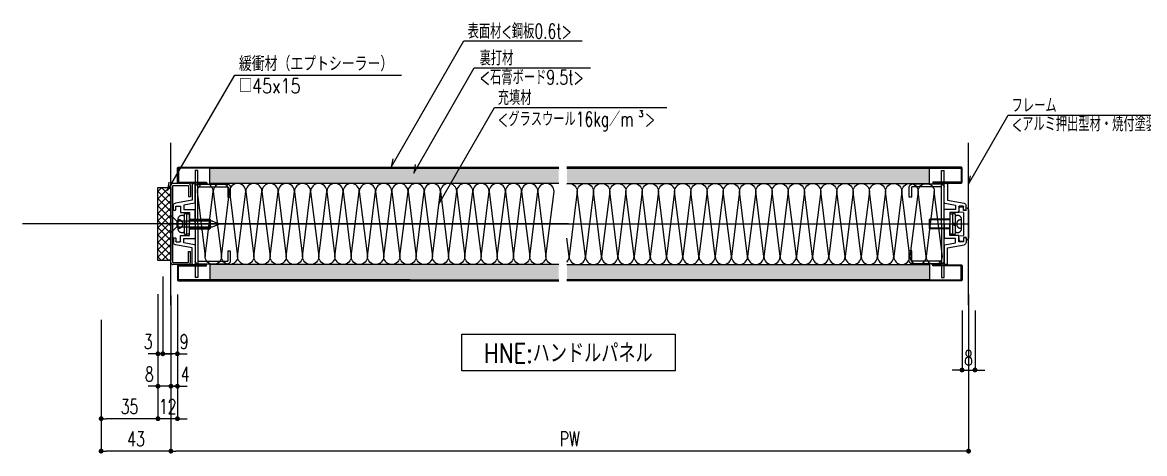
# Model space of a CAD drawing. Extents: x 21 to 47673, y 9 to 26406.
# Drawn here: x 7679 to 8371, y 21575 to 21840 of the extents above; entities that cross this region are included whole.
import ezdxf
from ezdxf.enums import TextEntityAlignment as Align

# ---------------------------------------------------------------- set-up
doc = ezdxf.new("R2010")
doc.units = 0
doc.header["$LTSCALE"] = 10
doc.header["$PDMODE"] = 35
doc.header["$PDSIZE"] = 5
doc.linetypes.add('HIDDEN', pattern=[9.525, 6.35, -3.175])
for name, color, linetype in [('_P16_製品寸法', 9, 'Continuous'), ('_基準', 1, 'Continuous'), ('_文字', 3, 'Continuous'), ('_製品', 4, 'Continuous'), ('_製品寸法', 9, 'Continuous')]:
    doc.layers.add(name, color=color, linetype=linetype)
doc.styles.add('OKAMURA', font='simplex8.shx', dxfattribs={"width": 0.7, "bigfont": 'BIGFONT.shx'})
doc.dimstyles.new('OKAMURA-003', dxfattribs={"dimscale": 3, "dimtxt": 3, "dimasz": 1, "dimexe": 0, "dimexo": 3, "dimgap": 1, "dimtad": 1, "dimdec": 3, "dimdsep": 46, "dimtxsty": 'OKAMURA', "dimblk1": 'DOT', "dimblk2": 'DOT', "dimsah": 1, "dimcen": 0, "dimclrd": 9, "dimclre": 9, "dimclrt": 3, "dimadec": 0, "dimazin": 0, "dimtfac": 1, "dimtdec": 3, "dimtix": 1, "dimtmove": 2, "dimatfit": 3, "dimldrblk": 'NONE', "dimfxl": 0, "dimtolj": 1, "dimarcsym": 0})
pattern_1 = [(37.5, (-2901.398, 4866.6654), (-0.160003, 4.8941324), [0, -3.8608, 0, -4.318, 0, -4.1275]), (7.5, (-2901.398, 4866.6654), (4.495233, 7.168251), [0, -2.0828, 0, -3.4798, 0, -1.3335]), (327.5, (-2904.5224, 4866.6654), (7.9099237, 0.014372), [0, -1.27, 0, -4.572, 0, -5.969]), (317.5, (-2904.5224, 4866.6654), (7.6355645, 2.229293), [0, -0.635, 0, -2.9972, 0, -3.429])]
pattern_2 = [(217.5, (3518.263, -4866.6654), (0.160003, -4.8941324), [0, -3.8608, 0, -4.318, 0, -4.1275]), (187.5, (3518.263, -4866.6654), (-4.495233, -7.168251), [0, -2.0828, 0, -3.4798, 0, -1.3335]), (147.5, (3521.387, -4866.6654), (-7.9099237, -0.0143718), [0, -1.27, 0, -4.572, 0, -5.969]), (137.5, (3521.387, -4866.6654), (-7.6355645, -2.229293), [0, -0.635, 0, -2.9972, 0, -3.429])]

# ---------------------------------------------------------------- blocks, each defined once
blk = doc.blocks.new('A$C72ED3FC6')
at = {"layer": '_製品'}
for p, q in [((0.5, 9.25), (0, 8.75)), ((12.8, 8.75), (0, 8.75)), ((0, 8.75), (0, 3.75)), ((12.8, 9.25), (0.5, 9.25)), ((0.5, 3.25), (0.5, 9.25)), ((12.8, 12.5), (14.4, 12.5)), ((12.8, 12.5), (12.8, 0)), ((14.4, 12.5), (14.4, 0)), ((16, 12.5), (14.4, 12.5)), ((14.4, 7.17), (16, 6.25)), ((16, 12.5), (16, 0)), ((12.8, 3.75), (0, 3.75)), ((0, 3.75), (0.5, 3.25)), ((12.8, 3.25), (0.5, 3.25)), ((14.4, 0), (12.8, 0)), ((14.4, 6.25), (16, 5.33)), ((14.4, 0), (16, 0))]:
    blk.add_line(p, q, dxfattribs=at)
at = {"layer": '_製品', "linetype": 'HIDDEN', "ltscale": 0.5}
blk.add_line((20, 3.75), (20, 8.75), dxfattribs=at)
for centre, radius, start, end in [((17.54, 9.05), 2.48, 353.07269, 128.21191), ((19.36, 6.46), 2.37, 74.41132, 185.19995), ((17.54, 3.45), 2.48, 231.78809, 6.92735), ((19.36, 6.04), 2.37, 174.80017, 285.58872)]:
    blk.add_arc(centre, radius, start, end, dxfattribs=at)
blk = doc.blocks.new('A$C46606B5D')
at = {"layer": '_製品'}
for p, q in [((0, 17.8), (0.5, 21)), ((0.5, 21), (3, 21)), ((3, 18.75), (3, 21)), ((3, 17.5), (0, 17.8)), ((4.5, 18.75), (3, 18.75)), ((3, 17.5), (3, 3.5)), ((4.5, 18.75), (4.5, 20.5)), ((4.5, 20.5), (5, 20.5)), ((6, 19.5), (5, 20.5)), ((6, 19.5), (6, 1.5)), ((0, 3.2), (3, 3.5)), ((0.5, 0), (0, 3.2)), ((0.5, 0), (3, 0)), ((3, 2.25), (3, 0)), ((4.5, 2.25), (3, 2.25)), ((4.5, 2.25), (4.5, 0.5)), ((4.5, 0.5), (5, 0.5)), ((6, 1.5), (5, 0.5))]:
    blk.add_line(p, q, dxfattribs=at)
blk = doc.blocks.new('A$C79397D4C')
at = {"layer": '_製品'}
for p, q in [((23, 99), (23, 79.2)), ((24, 100), (26, 100)), ((27, 76.6), (27, 99)), ((0, 67.6), (0, 72.6)), ((23, 79.2), (2.5, 75.5)), ((3, 67.6), (3, 71.4)), ((3.6, 72), (8.4, 72)), ((9, 71.4), (9, 64)), ((26.2, 75.7), (13, 73.3)), ((13, 73.3), (13, 68)), ((0.6, 67), (2.4, 67)), ((9, 64), (20, 64)), ((13, 68), (26, 68)), ((20, 64), (20, 50.6)), ((27, 50.6), (27, 67)), ((20, 50.6), (20.6, 50)), ((20, 50.6), (20.6, 50)), ((20, 49.4), (20.6, 50)), ((20, 49.4), (20.6, 50)), ((20, 36), (20, 49.4)), ((27, 50.6), (26.4, 50)), ((27, 50.6), (26.4, 50)), ((27, 49.4), (26.4, 50)), ((27, 49.4), (26.4, 50)), ((27, 49.4), (27, 33)), ((0, 32.4), (0, 27.4)), ((0.6, 33), (2.4, 33)), ((3, 32.4), (3, 28.6)), ((3.6, 28), (8.4, 28)), ((9, 36), (20, 36)), ((9, 28.6), (9, 36)), ((13, 26.7), (13, 32)), ((13, 32), (26, 32)), ((23, 20.8), (2.5, 24.5)), ((26.2, 24.3), (13, 26.7)), ((23, 1), (23, 20.8)), ((27, 23.4), (27, 1)), ((24, 0), (26, 0))]:
    blk.add_line(p, q, dxfattribs=at)
for centre, radius, start, end in [((24, 99), 1, 90, 180), ((26, 99), 1, 0, 90), ((3, 72.6), 3, 100, 180), ((3.6, 71.4), 0.6, 90, 180), ((8.4, 71.4), 0.6, 0, 90), ((26, 76.6), 1, 280, 0), ((0.6, 67.6), 0.6, 180, 270), ((2.4, 67.6), 0.6, 270, 360), ((26, 67), 1, 0, 90), ((0.6, 32.4), 0.6, 90, 180), ((2.4, 32.4), 0.6, 0, 90), ((3.6, 28.6), 0.6, 180, 270), ((8.4, 28.6), 0.6, 270, 0), ((26, 33), 1, 270, 0), ((3, 27.4), 3, 180, 260), ((26, 23.4), 1, 0, 80), ((24, 1), 1, 180, 270), ((26, 1), 1, 270, 0)]:
    blk.add_arc(centre, radius, start, end, dxfattribs=at)
blk = doc.blocks.new('A$C098A5279')
at = {"layer": '_製品'}
for p, q in [((0, 0), (0, 66)), ((1.6, 66), (0, 66)), ((1.6, 33), (1.6, 66)), ((1.6, 57.5), (20, 57.5)), ((1.6, 55.9), (20, 55.9)), ((20, 49.5), (20, 55.9)), ((21.6, 49.5), (21.6, 55.9)), ((20, 49.5), (21.6, 49.5)), ((1.6, 33), (1.6, 0)), ((20, 16.5), (21.6, 16.5)), ((20, 10.1), (20, 16.5)), ((21.6, 10.1), (21.6, 16.5)), ((1.6, 10.1), (20, 10.1)), ((1.6, 8.5), (20, 8.5)), ((1.6, 0), (0, 0))]:
    blk.add_line(p, q, dxfattribs=at)
for centre, start, end in [((1.6, 55.9), 90.001, 180), ((20, 55.9), 0, 90), ((1.6, 10.1), 179.999, 270), ((20, 10.1), 270, 0)]:
    blk.add_arc(centre, 1.6, start, end, dxfattribs=at)
blk = doc.blocks.new('P15UG_BASE00')
at = {"xscale": -1}
blk.add_blockref('A$C098A5279', (-15, -33), dxfattribs=at)
at = {"xscale": -0.5, "yscale": 0.5, "zscale": 0.5}
blk.add_blockref('A$C79397D4C', (-1.5, -25), dxfattribs=at)
at = {"layer": '_製品'}
for name, p in [('A$C46606B5D', (-6, -10.5)), ('A$C72ED3FC6', (-24.3, -6.25))]:
    blk.add_blockref(name, p, dxfattribs=at)
blk = doc.blocks.new('P15_BASE_SS_UG_HALF')
at = {"layer": '_製品'}
h = blk.add_hatch(dxfattribs=at)
h.set_pattern_fill('AR-SAND', color=256, scale=0.1, style=0)
h.set_pattern_definition(pattern_1)
edge = h.paths.add_edge_path()
edge.add_line((247.5, 24.9), (24, 24.9))
edge.add_line((24, 24.9), (24, 34.4))
edge.add_line((24, 34.4), (247.5, 34.4))
h = blk.add_hatch(dxfattribs=at)
h.set_pattern_fill('AR-SAND', color=256, scale=0.1, style=0)
h.set_pattern_definition(pattern_1)
edge = h.paths.add_edge_path()
edge.add_line((247.5, -24.9), (24, -24.9))
edge.add_line((24, -24.9), (24, -34.4))
edge.add_line((24, -34.4), (247.5, -34.4))
for points in [[(247.5, 34.4), (4.6, 34.4), (4.6, 25.8), (22, 25.8), (22, 25.2), (4.6, 25.2, -0.414214), (4, 25.8), (4, 34.4, -0.414214), (4.6, 35), (247.5, 35)], [(31.1, 20), (31.1, 20, 0.414214), (26.1, 25), (26.1, 25, 0.414214), (21.1, 20), (21.1, 20), (26.1, -20), (26.1, -20, -0.414214), (21.1, -25), (21.1, -25, -0.414214), (16.1, -20), (16.1, -20), (21.1, 20)], [(41.1, 20), (41.1, 20, 0.414214), (36.1, 25), (36.1, 25, 0.414214), (31.1, 20), (31.1, 20), (36.1, -20), (36.1, -20, -0.414214), (31.1, -25), (31.1, -25, -0.414214), (26.1, -20), (26.1, -20), (31.1, 20)], [(51.1, 20), (51.1, 20, 0.414214), (46.1, 25), (46.1, 25, 0.414214), (41.1, 20), (41.1, 20), (46.1, -20), (46.1, -20, -0.414214), (41.1, -25), (41.1, -25, -0.414214), (36.1, -20), (36.1, -20), (41.1, 20)], [(61.1, 20), (61.1, 20, 0.414214), (56.1, 25), (56.1, 25, 0.414214), (51.1, 20), (51.1, 20), (56.1, -20), (56.1, -20, -0.414214), (51.1, -25), (51.1, -25, -0.414214), (46.1, -20), (46.1, -20), (51.1, 20)], [(71.1, 20), (71.1, 20, 0.414214), (66.1, 25), (66.1, 25, 0.414214), (61.1, 20), (61.1, 20), (66.1, -20), (66.1, -20, -0.414214), (61.1, -25), (61.1, -25, -0.414214), (56.1, -20), (56.1, -20), (61.1, 20)], [(81.1, 20), (81.1, 20, 0.414214), (76.1, 25), (76.1, 25, 0.414214), (71.1, 20), (71.1, 20), (76.1, -20), (76.1, -20, -0.414214), (71.1, -25), (71.1, -25, -0.414214), (66.1, -20), (66.1, -20), (71.1, 20)], [(91.1, 20), (91.1, 20, 0.414214), (86.1, 25), (86.1, 25, 0.414214), (81.1, 20), (81.1, 20), (86.1, -20), (86.1, -20, -0.414214), (81.1, -25), (81.1, -25, -0.414214), (76.1, -20), (76.1, -20), (81.1, 20)], [(101.1, 20), (101.1, 20, 0.414214), (96.1, 25), (96.1, 25, 0.414214), (91.1, 20), (91.1, 20), (96.1, -20), (96.1, -20, -0.414214), (91.1, -25), (91.1, -25, -0.414214), (86.1, -20), (86.1, -20), (91.1, 20)], [(111.1, 20), (111.1, 20, 0.414214), (106.1, 25), (106.1, 25, 0.414214), (101.1, 20), (101.1, 20), (106.1, -20), (106.1, -20, -0.414214), (101.1, -25), (101.1, -25, -0.414214), (96.1, -20), (96.1, -20), (101.1, 20)], [(121.1, 20), (121.1, 20, 0.414214), (116.1, 25), (116.1, 25, 0.414214), (111.1, 20), (111.1, 20), (116.1, -20), (116.1, -20, -0.414214), (111.1, -25), (111.1, -25, -0.414214), (106.1, -20), (106.1, -20), (111.1, 20)], [(131.1, 20), (131.1, 20, 0.414214), (126.1, 25), (126.1, 25, 0.414214), (121.1, 20), (121.1, 20), (126.1, -20), (126.1, -20, -0.414214), (121.1, -25), (121.1, -25, -0.414214), (116.1, -20), (116.1, -20), (121.1, 20)], [(141.1, 20), (141.1, 20, 0.414214), (136.1, 25), (136.1, 25, 0.414214), (131.1, 20), (131.1, 20), (136.1, -20), (136.1, -20, -0.414214), (131.1, -25), (131.1, -25, -0.414214), (126.1, -20), (126.1, -20), (131.1, 20)], [(151.1, 20), (151.1, 20, 0.414214), (146.1, 25), (146.1, 25, 0.414214), (141.1, 20), (141.1, 20), (146.1, -20), (146.1, -20, -0.414214), (141.1, -25), (141.1, -25, -0.414214), (136.1, -20), (136.1, -20), (141.1, 20)], [(161.1, 20), (161.1, 20, 0.414214), (156.1, 25), (156.1, 25, 0.414214), (151.1, 20), (151.1, 20), (156.1, -20), (156.1, -20, -0.414214), (151.1, -25), (151.1, -25, -0.414214), (146.1, -20), (146.1, -20), (151.1, 20)], [(171.1, 20), (171.1, 20, 0.414214), (166.1, 25), (166.1, 25, 0.414214), (161.1, 20), (161.1, 20), (166.1, -20), (166.1, -20, -0.414214), (161.1, -25), (161.1, -25, -0.414214), (156.1, -20), (156.1, -20), (161.1, 20)], [(181.1, 20), (181.1, 20, 0.414214), (176.1, 25), (176.1, 25, 0.414214), (171.1, 20), (171.1, 20), (176.1, -20), (176.1, -20, -0.414214), (171.1, -25), (171.1, -25, -0.414214), (166.1, -20), (166.1, -20), (171.1, 20)], [(191.1, 20), (191.1, 20, 0.414214), (186.1, 25), (186.1, 25, 0.414214), (181.1, 20), (181.1, 20), (186.1, -20), (186.1, -20, -0.414214), (181.1, -25), (181.1, -25, -0.414214), (176.1, -20), (176.1, -20), (181.1, 20)], [(201.1, 20), (201.1, 20, 0.414214), (196.1, 25), (196.1, 25, 0.414214), (191.1, 20), (191.1, 20), (196.1, -20), (196.1, -20, -0.414214), (191.1, -25), (191.1, -25, -0.414214), (186.1, -20), (186.1, -20), (191.1, 20)], [(211.1, 20), (211.1, 20, 0.414214), (206.1, 25), (206.1, 25, 0.414214), (201.1, 20), (201.1, 20), (206.1, -20), (206.1, -20, -0.414214), (201.1, -25), (201.1, -25, -0.414214), (196.1, -20), (196.1, -20), (201.1, 20)], [(221.1, 20), (221.1, 20, 0.414214), (216.1, 25), (216.1, 25, 0.414214), (211.1, 20), (211.1, 20), (216.1, -20), (216.1, -20, -0.414214), (211.1, -25), (211.1, -25, -0.414214), (206.1, -20), (206.1, -20), (211.1, 20)], [(231.1, 20), (231.1, 20, 0.414214), (226.1, 25), (226.1, 25, 0.414214), (221.1, 20), (221.1, 20), (226.1, -20), (226.1, -20, -0.414214), (221.1, -25), (221.1, -25, -0.414214), (216.1, -20), (216.1, -20), (221.1, 20)], [(241.1, 20), (241.1, 20, 0.414214), (236.1, 25), (236.1, 25, 0.414214), (231.1, 20), (231.1, 20), (236.1, -20), (236.1, -20, -0.414214), (231.1, -25), (231.1, -25, -0.414214), (226.1, -20), (226.1, -20), (231.1, 20)], [(247.5, 24.8, 0.071068), (246.1, 25), (246.1, 25, 0.414214), (241.1, 20), (241.1, 20), (246.1, -20), (246.1, -20, -0.414214), (241.1, -25), (241.1, -25, -0.414214), (236.1, -20), (236.1, -20), (241.1, 20)], [(247.5, -23.47, -0.194134), (246.1, -20), (246.1, -20), (247.5, -8.8)], [(247.5, -34.4), (4.6, -34.4), (4.6, -25.8), (22, -25.8), (22, -25.2), (4.6, -25.2, 0.414214), (4, -25.8), (4, -34.4, 0.414214), (4.6, -35), (247.5, -35)]]:
    blk.add_lwpolyline(points, format="xyb", dxfattribs=at)
for points in [[(247.5, 24.9), (24, 24.9), (24, 34.4), (247.5, 34.4)], [(247.5, -24.9), (24, -24.9), (24, -34.4), (247.5, -34.4)]]:
    blk.add_lwpolyline(points, dxfattribs=at)
at = {"layer": '_製品', "xscale": -1}
blk.add_blockref('P15UG_BASE00', (0, 0), dxfattribs=at)
blk = doc.blocks.new('皿ビス')
for p, q in [((749.2, -571.98), (739.2, -571.98)), ((739.2, -572.31), (739.2, -571.98)), ((739.2, -572.31), (742.43, -575.53)), ((749.2, -572.31), (745.98, -575.53)), ((749.2, -572.31), (749.2, -571.98)), ((742.43, -575.53), (742.43, -597.69)), ((745.98, -575.53), (742.43, -575.53)), ((745.98, -597.69), (745.98, -575.53)), ((742.43, -597.69), (744.2, -601.98)), ((745.98, -597.69), (744.2, -601.98))]:
    blk.add_line(p, q)
blk = doc.blocks.new('A$C4D9A6A82')
at = {"color": 0, "linetype": 'ByBlock'}
for p, q in [((-23.8, 0), (23.8, 0)), ((-25, -10.8), (-25, -1.2)), ((-23.8, -1.2), (-23.8, -10.8)), ((-23.8, -1.2), (23.8, -1.2)), ((23.8, -1.2), (23.8, -10.8)), ((25, -10.8), (25, -1.2)), ((-23.8, -10.8), (-17, -10.8)), ((-23.8, -12), (-17, -12)), ((-17, -10.8), (-17, -12)), ((17, -10.8), (17, -12)), ((23.8, -10.8), (17, -10.8)), ((23.8, -12), (17, -12))]:
    blk.add_line(p, q, dxfattribs=at)
for centre, start, end in [((-23.8, -1.2), 90, 180), ((23.8, -1.2), 0, 90), ((-23.8, -10.8), 180, 270), ((23.8, -10.8), 270, 0)]:
    blk.add_arc(centre, 1.2, start, end, dxfattribs=at)
blk = doc.blocks.new('P15_BASE_SS_HNE_LOSE_HALF')
at = {"layer": '_製品'}
h = blk.add_hatch(dxfattribs=at)
h.set_pattern_fill('AR-SAND', color=256, scale=0.1, angle=-180, style=0)
h.set_pattern_definition(pattern_2)
edge = h.paths.add_edge_path()
edge.add_line((282, 24.9), (67, 24.9))
edge.add_line((67, 24.9), (67, 34.4))
edge.add_line((67, 34.4), (282, 34.4))
h = blk.add_hatch(dxfattribs=at)
h.set_pattern_fill('ANSI37', color=256, style=0)
h.set_pattern_definition([(45, (-2598.3073, -2054.6338), (-2.245064, 2.245064), []), (135, (-2598.3073, -2054.6338), (-2.245064, -2.245064), [])])
h.paths.add_polyline_path([(35, 22.5), (43, 22.5), (43, -22.5), (35, -22.5)])
h = blk.add_hatch(dxfattribs=at)
h.set_pattern_fill('AR-SAND', color=256, scale=0.1, angle=-180, style=0)
h.set_pattern_definition(pattern_2)
edge = h.paths.add_edge_path()
edge.add_line((282, -24.9), (67, -24.9))
edge.add_line((67, -24.9), (67, -34.4))
edge.add_line((67, -34.4), (282, -34.4))
for points in [[(190.5, 34.4), (47.6, 34.4), (47.6, 25.8), (65, 25.8), (65, 25.2), (47.6, 25.2, -0.414214), (47, 25.8), (47, 34.4, -0.414214), (47.6, 35), (282, 35)], [(74.1, -20), (74.1, -20, -0.414214), (69.1, -25), (69.1, -25, -0.414214), (64.1, -20), (64.1, -20), (69.1, 20), (69.1, 20, 0.414214), (64.1, 25), (64.1, 25, 0.414214), (59.1, 20), (59.1, 20), (64.1, -20)], [(84.1, -20), (84.1, -20, -0.414214), (79.1, -25), (79.1, -25, -0.414214), (74.1, -20), (74.1, -20), (79.1, 20), (79.1, 20, 0.414214), (74.1, 25), (74.1, 25, 0.414214), (69.1, 20), (69.1, 20), (74.1, -20)], [(94.1, -20), (94.1, -20, -0.414214), (89.1, -25), (89.1, -25, -0.414214), (84.1, -20), (84.1, -20), (89.1, 20), (89.1, 20, 0.414214), (84.1, 25), (84.1, 25, 0.414214), (79.1, 20), (79.1, 20), (84.1, -20)], [(104.1, -20), (104.1, -20, -0.414214), (99.1, -25), (99.1, -25, -0.414214), (94.1, -20), (94.1, -20), (99.1, 20), (99.1, 20, 0.414214), (94.1, 25), (94.1, 25, 0.414214), (89.1, 20), (89.1, 20), (94.1, -20)], [(114.1, -20), (114.1, -20, -0.414214), (109.1, -25), (109.1, -25, -0.414214), (104.1, -20), (104.1, -20), (109.1, 20), (109.1, 20, 0.414214), (104.1, 25), (104.1, 25, 0.414214), (99.1, 20), (99.1, 20), (104.1, -20)], [(124.1, -20), (124.1, -20, -0.414214), (119.1, -25), (119.1, -25, -0.414214), (114.1, -20), (114.1, -20), (119.1, 20), (119.1, 20, 0.414214), (114.1, 25), (114.1, 25, 0.414214), (109.1, 20), (109.1, 20), (114.1, -20)], [(134.1, -20), (134.1, -20, -0.414214), (129.1, -25), (129.1, -25, -0.414214), (124.1, -20), (124.1, -20), (129.1, 20), (129.1, 20, 0.414214), (124.1, 25), (124.1, 25, 0.414214), (119.1, 20), (119.1, 20), (124.1, -20)], [(144.1, -20), (144.1, -20, -0.414214), (139.1, -25), (139.1, -25, -0.414214), (134.1, -20), (134.1, -20), (139.1, 20), (139.1, 20, 0.414214), (134.1, 25), (134.1, 25, 0.414214), (129.1, 20), (129.1, 20), (134.1, -20)], [(154.1, -20), (154.1, -20, -0.414214), (149.1, -25), (149.1, -25, -0.414214), (144.1, -20), (144.1, -20), (149.1, 20), (149.1, 20, 0.414214), (144.1, 25), (144.1, 25, 0.414214), (139.1, 20), (139.1, 20), (144.1, -20)], [(164.1, -20), (164.1, -20, -0.414214), (159.1, -25), (159.1, -25, -0.414214), (154.1, -20), (154.1, -20), (159.1, 20), (159.1, 20, 0.414214), (154.1, 25), (154.1, 25, 0.414214), (149.1, 20), (149.1, 20), (154.1, -20)], [(174.1, -20), (174.1, -20, -0.414214), (169.1, -25), (169.1, -25, -0.414214), (164.1, -20), (164.1, -20), (169.1, 20), (169.1, 20, 0.414214), (164.1, 25), (164.1, 25, 0.414214), (159.1, 20), (159.1, 20), (164.1, -20)], [(184.1, -20), (184.1, -20, -0.414214), (179.1, -25), (179.1, -25, -0.414214), (174.1, -20), (174.1, -20), (179.1, 20), (179.1, 20, 0.414214), (174.1, 25), (174.1, 25, 0.414214), (169.1, 20), (169.1, 20), (174.1, -20)], [(190.5, -24.8, -0.071068), (189.1, -25), (189.1, -25, -0.414214), (184.1, -20), (184.1, -20), (189.1, 20), (189.1, 20, 0.414214), (184.1, 25), (184.1, 25, 0.414214), (179.1, 20), (179.1, 20), (184.1, -20)], [(194.1, -20), (194.1, -20, -0.414214), (189.1, -25), (189.1, -25, -0.414214), (184.1, -20), (184.1, -20), (189.1, 20), (189.1, 20, 0.414214), (184.1, 25), (184.1, 25, 0.414214), (179.1, 20), (179.1, 20), (184.1, -20)], [(204.1, -20), (204.1, -20, -0.414214), (199.1, -25), (199.1, -25, -0.414214), (194.1, -20), (194.1, -20), (199.1, 20), (199.1, 20, 0.414214), (194.1, 25), (194.1, 25, 0.414214), (189.1, 20), (189.1, 20), (194.1, -20)], [(214.1, -20), (214.1, -20, -0.414214), (209.1, -25), (209.1, -25, -0.414214), (204.1, -20), (204.1, -20), (209.1, 20), (209.1, 20, 0.414214), (204.1, 25), (204.1, 25, 0.414214), (199.1, 20), (199.1, 20), (204.1, -20)], [(224.1, -20), (224.1, -20, -0.414214), (219.1, -25), (219.1, -25, -0.414214), (214.1, -20), (214.1, -20), (219.1, 20), (219.1, 20, 0.414214), (214.1, 25), (214.1, 25, 0.414214), (209.1, 20), (209.1, 20), (214.1, -20)], [(234.1, -20), (234.1, -20, -0.414214), (229.1, -25), (229.1, -25, -0.414214), (224.1, -20), (224.1, -20), (229.1, 20), (229.1, 20, 0.414214), (224.1, 25), (224.1, 25, 0.414214), (219.1, 20), (219.1, 20), (224.1, -20)], [(244.1, -20), (244.1, -20, -0.414214), (239.1, -25), (239.1, -25, -0.414214), (234.1, -20), (234.1, -20), (239.1, 20), (239.1, 20, 0.414214), (234.1, 25), (234.1, 25, 0.414214), (229.1, 20), (229.1, 20), (234.1, -20)], [(254.1, -20), (254.1, -20, -0.414214), (249.1, -25), (249.1, -25, -0.414214), (244.1, -20), (244.1, -20), (249.1, 20), (249.1, 20, 0.414214), (244.1, 25), (244.1, 25, 0.414214), (239.1, 20), (239.1, 20), (244.1, -20)], [(264.1, -20), (264.1, -20, -0.414214), (259.1, -25), (259.1, -25, -0.414214), (254.1, -20), (254.1, -20), (259.1, 20), (259.1, 20, 0.414214), (254.1, 25), (254.1, 25, 0.414214), (249.1, 20), (249.1, 20), (254.1, -20)], [(274.1, -20), (274.1, -20, -0.414214), (269.1, -25), (269.1, -25, -0.414214), (264.1, -20), (264.1, -20), (269.1, 20), (269.1, 20, 0.414214), (264.1, 25), (264.1, 25, 0.414214), (259.1, 20), (259.1, 20), (264.1, -20)], [(279.1, -25), (279.1, -25, -0.414214), (274.1, -20), (274.1, -20), (279.1, 20), (279.1, 20, 0.414214), (274.1, 25), (274.1, 25, 0.414214), (269.1, 20), (269.1, 20), (274.1, -20)], [(190.5, -34.4), (47.6, -34.4), (47.6, -25.8), (65, -25.8), (65, -25.2), (47.6, -25.2, 0.414214), (47, -25.8), (47, -34.4, 0.414214), (47.6, -35), (282, -35)]]:
    blk.add_lwpolyline(points, format="xyb", dxfattribs=at)
for points in [[(282, 24.9), (67, 24.9), (67, 34.4), (282, 34.4)], [(282, -24.9), (67, -24.9), (67, -34.4), (282, -34.4)]]:
    blk.add_lwpolyline(points, dxfattribs=at)
for points in [[(35, 22.5), (43, 22.5), (43, -22.5), (35, -22.5)], [(284.1, -20), (284.1, -20)]]:
    blk.add_lwpolyline(points, close=True, dxfattribs=at)
at = {"xscale": -1, "rotation": 180}
blk.add_blockref('A$C098A5279', (58, 33), dxfattribs=at)
at = {"xscale": -0.5, "yscale": 0.5, "zscale": 0.5, "rotation": 180}
blk.add_blockref('A$C79397D4C', (44.5, 25), dxfattribs=at)
at = {"layer": '_製品'}
for name, p, rotation in [('A$C4D9A6A82', (43, 0), 89.99999999999999), ('皿ビス', (-528.98, -744.2), 89.99999999999999), ('A$C72ED3FC6', (67.3, 6.25), 180)]:
    blk.add_blockref(name, p, dxfattribs=dict(at, rotation=rotation))
blk = doc.blocks.new('_DOT')
at = {"color": 0, "linetype": 'ByBlock'}
blk.add_line((-0.5, 0), (-1, 0), dxfattribs=at)
at = {"color": 0, "linetype": 'ByBlock', "const_width": 0.5}
blk.add_lwpolyline([(-0.25, 0, 1), (0.25, 0, 1)], format="xyb", close=True, dxfattribs=at)
blk = doc.blocks.new('*D2115')
at = {"layer": '_製品寸法', "color": 9, "lineweight": -2, "transparency": 16777216}
for p, q in [((43, -59), (43, -140)), ((0, -68), (0, -140)), ((40, -140), (3, -140))]:
    blk.add_line(p, q, dxfattribs=at)
at = {"layer": 'Defpoints', "color": 0, "transparency": 16777216}
for p in [(43, -50), (0, -59), (0, -140)]:
    blk.add_point(p, dxfattribs=at)
at = {"layer": '_製品寸法', "color": 9, "lineweight": -2, "transparency": 16777216, "xscale": 3, "yscale": 3, "zscale": 3, "rotation": 180}
blk.add_blockref('_DOT', (0, -140), dxfattribs=at)
at = {"layer": '_製品寸法', "color": 9, "lineweight": -2, "transparency": 16777216, "xscale": 3, "yscale": 3, "zscale": 3}
blk.add_blockref('_DOT', (43, -140), dxfattribs=at)
at = {"layer": '_製品寸法', "color": 3, "transparency": 16777216, "insert": (21.5, -132.5), "char_height": 9, "attachment_point": 5, "style": 'OKAMURA'}
blk.add_mtext('\\A1;43', dxfattribs=at)
blk = doc.blocks.new('_None')
blk = doc.blocks.new('*D2116')
at = {"layer": '_製品寸法', "color": 9, "lineweight": -2, "transparency": 16777216}
for p, q in [((38, -32.4), (38, -80)), ((47, -43.4), (47, -80)), ((35, -80), (32, -80)), ((47, -80), (38, -80)), ((50, -80), (53, -80))]:
    blk.add_line(p, q, dxfattribs=at)
at = {"layer": 'Defpoints', "color": 0, "transparency": 16777216}
for p in [(38, -23.4), (47, -34.4), (38, -80)]:
    blk.add_point(p, dxfattribs=at)
at = {"layer": '_製品寸法', "color": 9, "lineweight": -2, "transparency": 16777216, "xscale": 3, "yscale": 3, "zscale": 3}
blk.add_blockref('_DOT', (38, -80), dxfattribs=at)
at = {"layer": '_製品寸法', "color": 9, "lineweight": -2, "transparency": 16777216, "xscale": 3, "yscale": 3, "zscale": 3, "rotation": 180}
blk.add_blockref('_DOT', (47, -80), dxfattribs=at)
at = {"layer": '_製品寸法', "color": 3, "transparency": 16777216, "insert": (51.14, -72.5), "char_height": 9, "attachment_point": 5, "style": 'OKAMURA'}
blk.add_mtext('\\A1;9', dxfattribs=at)
blk = doc.blocks.new('*D2117')
at = {"layer": '_製品寸法', "color": 9, "lineweight": -2, "transparency": 16777216}
for p, q in [((35, -43.2), (35, -120)), ((47, -43.4), (47, -120)), ((32, -120), (29, -120)), ((47, -120), (35, -120)), ((50, -120), (53, -120))]:
    blk.add_line(p, q, dxfattribs=at)
at = {"layer": 'Defpoints', "color": 0, "transparency": 16777216}
for p in [(35, -34.2), (47, -34.4), (35, -120)]:
    blk.add_point(p, dxfattribs=at)
at = {"layer": '_製品寸法', "color": 9, "lineweight": -2, "transparency": 16777216, "xscale": 3, "yscale": 3, "zscale": 3}
blk.add_blockref('_DOT', (35, -120), dxfattribs=at)
at = {"layer": '_製品寸法', "color": 9, "lineweight": -2, "transparency": 16777216, "xscale": 3, "yscale": 3, "zscale": 3, "rotation": 180}
blk.add_blockref('_DOT', (47, -120), dxfattribs=at)
at = {"layer": '_製品寸法', "color": 3, "transparency": 16777216, "insert": (41, -112.5), "char_height": 9, "attachment_point": 5, "style": 'OKAMURA'}
blk.add_mtext('\\A1;12', dxfattribs=at)
blk = doc.blocks.new('*D2118')
at = {"layer": '_製品寸法', "color": 9, "lineweight": -2, "transparency": 16777216}
for p, q in [((35, -43.2), (35, -120)), ((0, -59), (0, -120)), ((32, -120), (3, -120))]:
    blk.add_line(p, q, dxfattribs=at)
at = {"layer": 'Defpoints', "color": 0, "transparency": 16777216}
for p in [(35, -34.2), (0, -50), (0, -120)]:
    blk.add_point(p, dxfattribs=at)
at = {"layer": '_製品寸法', "color": 9, "lineweight": -2, "transparency": 16777216, "xscale": 3, "yscale": 3, "zscale": 3, "rotation": 180}
blk.add_blockref('_DOT', (0, -120), dxfattribs=at)
at = {"layer": '_製品寸法', "color": 9, "lineweight": -2, "transparency": 16777216, "xscale": 3, "yscale": 3, "zscale": 3}
blk.add_blockref('_DOT', (35, -120), dxfattribs=at)
at = {"layer": '_製品寸法', "color": 3, "transparency": 16777216, "insert": (17.5, -112.5), "char_height": 9, "attachment_point": 5, "style": 'OKAMURA'}
blk.add_mtext('\\A1;35', dxfattribs=at)
blk = doc.blocks.new('*D2119')
at = {"layer": '_製品寸法', "color": 9, "lineweight": -2, "transparency": 16777216}
for p, q in [((47, -43.4), (47, -100)), ((43, -59), (43, -100)), ((40, -100), (37, -100)), ((47, -100), (43, -100)), ((50, -100), (53, -100))]:
    blk.add_line(p, q, dxfattribs=at)
at = {"layer": 'Defpoints', "color": 0, "transparency": 16777216}
for p in [(47, -34.4), (43, -50), (43, -100)]:
    blk.add_point(p, dxfattribs=at)
at = {"layer": '_製品寸法', "color": 9, "lineweight": -2, "transparency": 16777216, "xscale": 3, "yscale": 3, "zscale": 3}
blk.add_blockref('_DOT', (43, -100), dxfattribs=at)
at = {"layer": '_製品寸法', "color": 9, "lineweight": -2, "transparency": 16777216, "xscale": 3, "yscale": 3, "zscale": 3, "rotation": 180}
blk.add_blockref('_DOT', (47, -100), dxfattribs=at)
at = {"layer": '_製品寸法', "color": 3, "transparency": 16777216, "insert": (51.74, -92.5), "char_height": 9, "attachment_point": 5, "style": 'OKAMURA'}
blk.add_mtext('\\A1;4', dxfattribs=at)
blk = doc.blocks.new('*D2120')
at = {"layer": '_製品寸法', "color": 9, "lineweight": -2, "transparency": 16777216}
for p, q in [((35, -43.2), (35, -100)), ((43, -59), (43, -100)), ((32, -100), (29, -100)), ((43, -100), (35, -100)), ((46, -100), (49, -100))]:
    blk.add_line(p, q, dxfattribs=at)
at = {"layer": 'Defpoints', "color": 0, "transparency": 16777216}
for p in [(35, -34.2), (43, -50), (35, -100)]:
    blk.add_point(p, dxfattribs=at)
at = {"layer": '_製品寸法', "color": 9, "lineweight": -2, "transparency": 16777216, "xscale": 3, "yscale": 3, "zscale": 3}
blk.add_blockref('_DOT', (35, -100), dxfattribs=at)
at = {"layer": '_製品寸法', "color": 9, "lineweight": -2, "transparency": 16777216, "xscale": 3, "yscale": 3, "zscale": 3, "rotation": 180}
blk.add_blockref('_DOT', (43, -100), dxfattribs=at)
at = {"layer": '_製品寸法', "color": 3, "transparency": 16777216, "insert": (29.68, -92.5), "char_height": 9, "attachment_point": 5, "style": 'OKAMURA'}
blk.add_mtext('\\A1;8', dxfattribs=at)
blk = doc.blocks.new('*D2121')
at = {"layer": '_製品寸法', "color": 9, "lineweight": -2, "transparency": 16777216}
for p, q in [((38, -32.4), (38, -80)), ((35, -43.2), (35, -80)), ((32, -80), (29, -80)), ((38, -80), (35, -80)), ((41, -80), (44, -80))]:
    blk.add_line(p, q, dxfattribs=at)
at = {"layer": 'Defpoints', "color": 0, "transparency": 16777216}
for p in [(38, -23.4), (35, -34.2), (35, -80)]:
    blk.add_point(p, dxfattribs=at)
at = {"layer": '_製品寸法', "color": 9, "lineweight": -2, "transparency": 16777216, "xscale": 3, "yscale": 3, "zscale": 3}
blk.add_blockref('_DOT', (35, -80), dxfattribs=at)
at = {"layer": '_製品寸法', "color": 9, "lineweight": -2, "transparency": 16777216, "xscale": 3, "yscale": 3, "zscale": 3, "rotation": 180}
blk.add_blockref('_DOT', (38, -80), dxfattribs=at)
at = {"layer": '_製品寸法', "color": 3, "transparency": 16777216, "insert": (28.93, -72.5), "char_height": 9, "attachment_point": 5, "style": 'OKAMURA'}
blk.add_mtext('\\A1;3', dxfattribs=at)
blk = doc.blocks.new('*D2122')
at = {"layer": '_製品寸法', "color": 9, "lineweight": -2, "transparency": 16777216}
for p, q in [((43, -44), (43, -140)), ((534.5, -43.4), (534.5, -140)), ((531.5, -140), (46, -140))]:
    blk.add_line(p, q, dxfattribs=at)
at = {"layer": 'Defpoints', "color": 0, "transparency": 16777216}
for p in [(534.5, -34.4), (43, -35), (43, -140)]:
    blk.add_point(p, dxfattribs=at)
at = {"layer": '_製品寸法', "color": 9, "lineweight": -2, "transparency": 16777216, "xscale": 3, "yscale": 3, "zscale": 3, "rotation": 180}
blk.add_blockref('_DOT', (43, -140), dxfattribs=at)
at = {"layer": '_製品寸法', "color": 9, "lineweight": -2, "transparency": 16777216, "xscale": 3, "yscale": 3, "zscale": 3}
blk.add_blockref('_DOT', (534.5, -140), dxfattribs=at)
at = {"layer": '_製品寸法', "color": 3, "transparency": 16777216, "insert": (288.75, -132.5), "char_height": 9, "attachment_point": 5, "style": 'OKAMURA'}
blk.add_mtext('\\A1;PW', dxfattribs=at)
blk = doc.blocks.new('*D2123')
at = {"layer": '_製品寸法', "color": 9, "lineweight": -2, "transparency": 16777216}
for p, q in [((530.5, -53.4), (530.5, -90)), ((538.5, -53.4), (538.5, -90)), ((527.5, -90), (524.5, -90)), ((530.5, -90), (538.5, -90)), ((541.5, -90), (544.5, -90))]:
    blk.add_line(p, q, dxfattribs=at)
at = {"layer": 'Defpoints', "color": 0, "transparency": 16777216}
for p in [(530.5, -44.4), (538.5, -44.4), (538.5, -90)]:
    blk.add_point(p, dxfattribs=at)
at = {"layer": '_製品寸法', "color": 9, "lineweight": -2, "transparency": 16777216, "xscale": 3, "yscale": 3, "zscale": 3}
blk.add_blockref('_DOT', (530.5, -90), dxfattribs=at)
at = {"layer": '_製品寸法', "color": 9, "lineweight": -2, "transparency": 16777216, "xscale": 3, "yscale": 3, "zscale": 3, "rotation": 180}
blk.add_blockref('_DOT', (538.5, -90), dxfattribs=at)
at = {"layer": '_製品寸法', "color": 3, "transparency": 16777216, "insert": (534.5, -82.5), "char_height": 9, "attachment_point": 5, "style": 'OKAMURA'}
blk.add_mtext('\\A1;8', dxfattribs=at)
blk = doc.blocks.new('*U2114')
at = {"layer": '_基準'}
for p, q in [((43, -50), (43, 50)), ((534.5, -50), (534.5, 50)), ((288.0489, 0), (-48.5, 0)), ((42.0023, 0), (534.5, 0))]:
    blk.add_line(p, q, dxfattribs=at)
at = {"layer": '_文字', "color": 9}
for points in [[(179.6676, 40.2414), (178.7437, 35.0013), (223.5323, 112.8793), (296.4663, 112.8793)], [(41.785, 25.8178), (40.861, 20.5778), (82.3659, 91.7147), (185.1049, 91.7147)], [(193.5621, 36.5885), (192.6382, 31.3484), (229.957, 96.3149), (301.4686, 96.3149)], [(209.1619, 17.8125), (208.2379, 12.5724), (242.3597, 71.9031), (348.6113, 71.9031)], [(535.424, 29.74), (534.5, 24.5), (559.0181, 67.1318), (680.0348, 67.1318)]]:
    blk.add_lwpolyline(points, dxfattribs=at)
blk.add_lwpolyline([(222.3432, -90.5), (222.3432, -68), (353.7546, -68), (353.7546, -90.5)], close=True, dxfattribs=at)
at = {"zscale": 0.03937007874015748}
blk.add_blockref('P15_BASE_SS_HNE_LOSE_HALF', (0, 0), dxfattribs=at)
at = {"xscale": -1}
blk.add_blockref('P15_BASE_SS_UG_HALF', (534.5, 0), dxfattribs=at)
at = {"layer": '_文字', "style": 'OKAMURA'}
for s, height, width, p in [('表面材<鋼板0.6t>', 9, 0.7, (225.8455, 114.2945)), ('緩衝材（エプトシーラー）', 9, 0.8, (84.9501, 94.2175)), ('裏打材 ', 9, 0.7, (233.1954, 97.7022)), ('□45x15', 9, 0.8, (85.0623, 80.6412)), ('<石膏ボード9.5t> ', 9, 0.7, (233.1954, 85.9121)), ('充填材', 9, 0.7, (244.3982, 73.3358)), ('フレーム', 9, 0.7, (561.0566, 68.5645)), ('<グラスウール16kg／m\u3000> ', 9, 0.7, (244.3982, 60.1814)), ('3', 4, 0.8, (331.3433, 65.9551)), ('<アルミ押出型材・焼付塗装仕上> ', 9, 0.7, (561.0566, 57.1421))]:
    blk.add_text(s, height=height, dxfattribs=dict(at, width=width)).set_placement(p)
at = {"layer": '_文字', "style": 'OKAMURA', "width": 0.8}
blk.add_text('HNE:ハンドルパネル', height=12, dxfattribs=at).set_placement((287.8852, -79.25), align=Align.MIDDLE)
at = {"layer": '_製品寸法'}
for base, p1, p2, picture, middle in [((35, -80), (38, -23.4), (35, -34.2), '*D2121', (28.928, -72.5)), ((38, -80), (47, -34.4), (38, -23.4), '*D2116', (51.1417, -72.5)), ((35, -100), (43, -50), (35, -34.2), '*D2120', (29.6823, -92.5)), ((43, -100), (47, -34.4), (43, -50), '*D2119', (51.7389, -92.5))]:
    dim = blk.add_linear_dim(base=base, p1=p1, p2=p2, dimstyle='OKAMURA-003', dxfattribs=at)
    dim.commit()
    dim.dimension.update_dxf_attribs({"geometry": picture, "text_midpoint": middle, "dimtype": 160})
for base, p1, p2, picture, middle in [((0, -120), (35, -34.2), (0, -50), '*D2118', (17.5, -112.5)), ((35, -120), (47, -34.4), (35, -34.2), '*D2117', (41, -112.5)), ((0, -140), (43, -50), (0, -59), '*D2115', (21.5, -132.5))]:
    dim = blk.add_linear_dim(base=base, p1=p1, p2=p2, angle=180, dimstyle='OKAMURA-003', dxfattribs=at)
    dim.commit()
    dim.dimension.update_dxf_attribs({"geometry": picture, "text_midpoint": middle})
dim = blk.add_linear_dim(base=(43, -140), p1=(534.5, -34.4), p2=(43, -35), angle=180, text='PW', dimstyle='OKAMURA-003', dxfattribs=at)
dim.commit()
dim.dimension.update_dxf_attribs({"geometry": '*D2122', "text_midpoint": (288.75, -132.5)})
dim = blk.add_linear_dim(base=(538.5, -90), p1=(530.5, -44.4), p2=(538.5, -44.4), dimstyle='OKAMURA-003', dxfattribs=at)
dim.commit()
dim.dimension.update_dxf_attribs({"geometry": '*D2123', "text_midpoint": (534.5, -82.5)})

msp = doc.modelspace()

# ---------------------------------------------------------------- block references
at = {"layer": '_P16_製品寸法'}
msp.add_blockref('*U2114', (7727.5749, 21716.2152), dxfattribs=at)

doc.saveas('drawing.dxf')
